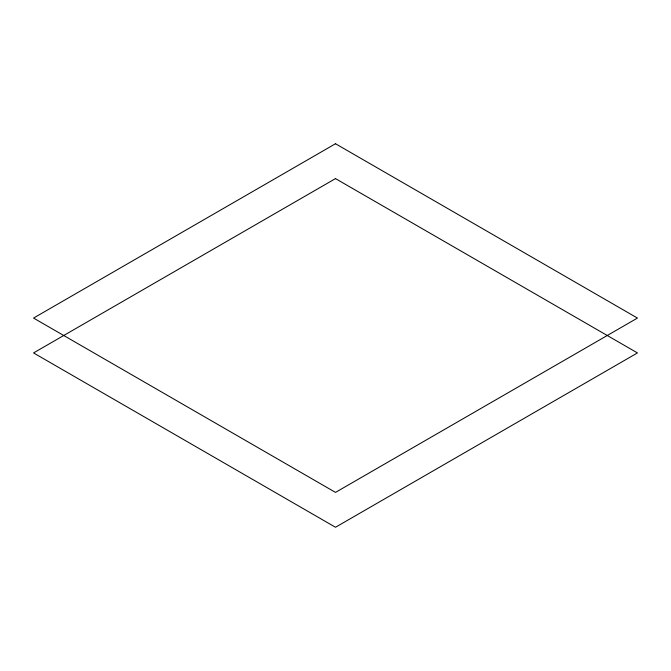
<?xml version="1.0" encoding="UTF-8"?>
<svg xmlns="http://www.w3.org/2000/svg" width="671" height="671" viewBox="0 0 671 671"><rect width="100%" height="100%" fill="white"/><g stroke="black" fill="none" stroke-linecap="round" stroke-linejoin="round"><path stroke-width="1.01" d="M335.5 143.737L33.55 318.071L335.5 492.397L637.45 318.071L335.5 143.737M335.5 178.603L33.55 352.929L335.5 527.263L637.45 352.929L335.5 178.603"/></g></svg>
